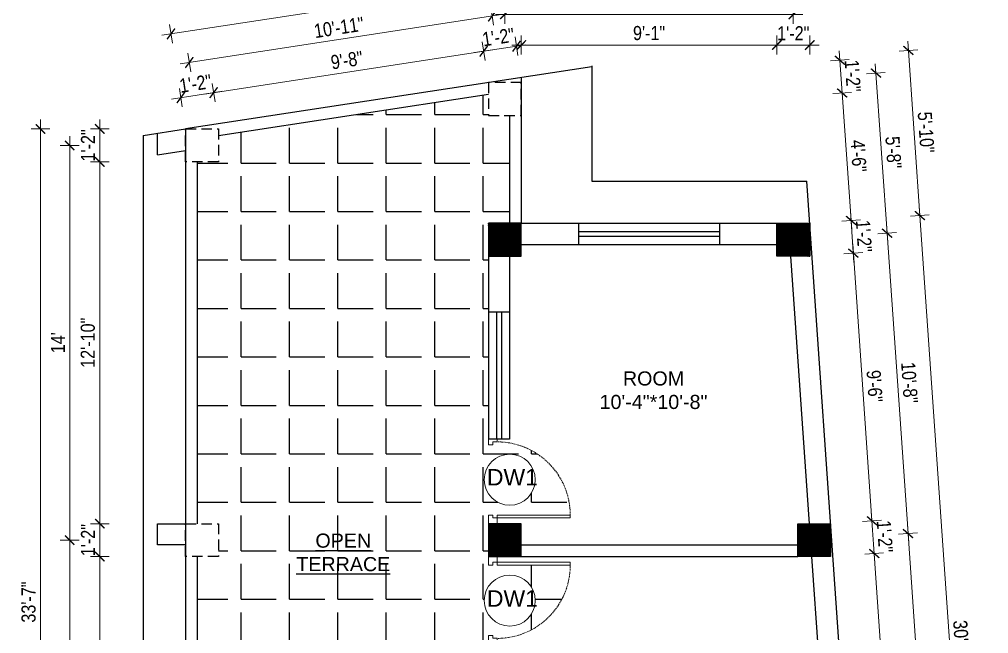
# Model space of a CAD drawing. Header units: inches. Extents: x -5096374 to -5070857, y -3259973 to -3243900.
# Drawn here: x -5081358.2 to -5080945.4, y -3257369 to -3257107.6 of the extents above; entities that cross this region are included whole.
import ezdxf

# ---------------------------------------------------------------- set-up
doc = ezdxf.new("R2010")
doc.units = ezdxf.units.IN
doc.header["$LTSCALE"] = 2
doc.header["$MEASUREMENT"] = 0
doc.header["$PDMODE"] = 34
doc.linetypes.add('HIDDEN', pattern=[0.375, 0.25, -0.125])
doc.layers.get('0').update_dxf_attribs({"linetype": 'CONTINUOUS'})
doc.layers.get('DEFPOINTS').update_dxf_attribs({"color": 141, "linetype": 'CONTINUOUS'})
doc.layers.add('A-Hatch', color=7, linetype='CONTINUOUS')
for name, color, linetype, lineweight in [('Annotate-Lite.w', 177, 'CONTINUOUS', 9), ('DIM 1-100', 4, 'CONTINUOUS', 13), ('Door-Window.w', 4, 'CONTINUOUS', 15), ('TEXT', 181, 'CONTINUOUS', 25)]:
    doc.layers.add(name, color=color, linetype=linetype, lineweight=lineweight)
doc.styles.add('arial.', font='arial.ttf')
doc.styles.add('gaurav', font='arial.ttf')
doc.styles.get("Standard").update_dxf_attribs({"font": 'ARIALN.TTF'})
doc.dimstyles.new('1 by 96', dxfattribs={"dimtxt": 6, "dimasz": 4, "dimexe": 4, "dimexo": 4, "dimgap": 2, "dimtad": 1, "dimdec": 0, "dimzin": 0, "dimdsep": 46, "dimlunit": 4, "dimtxsty": 'Standard', "dimblk": 'ARCHTICK', "dimcen": 0, "dimdle": 4, "dimadec": 0, "dimazin": 0, "dimtfac": 1, "dimtdec": 0, "dimtix": 1, "dimtofl": 0, "dimtmove": 1, "dimatfit": 3, "dimldrblk": 'ARCHTICK', "dimfxl": 4, "dimfxlon": 1, "dimtolj": 1, "dimtzin": 0, "dimlwd": -1, "dimlwe": -1, "dimarcsym": 0})
pattern_1 = [(45, (9474.4218, 1251.24513), (-0.0883883476483, 0.0883883476483), [])]

# ---------------------------------------------------------------- blocks, each defined once
blk = doc.blocks.new('3-0')
at = {"ltscale": 3}
for p, q in [((11063.05, 10097.68), (11065.97, 10099.9)), ((11065.97, 10099.9), (11066.71, 10098.92)), ((11063.05, 10097.68), (11064.53, 10095.73)), ((11065.99, 10096.84), (11064.53, 10095.73)), ((11065.25, 10097.81), (11066.71, 10098.92)), ((11065.99, 10096.84), (11065.25, 10097.81)), ((11085.5, 10074.13), (11110.32, 10092.96)), ((11086.24, 10073.15), (11111.05, 10091.97)), ((11111.05, 10091.97), (11110.32, 10092.96)), ((11084.04, 10073.02), (11082.57, 10071.91)), ((11082.57, 10071.91), (11084.79, 10068.98)), ((11084.04, 10073.02), (11084.78, 10072.04)), ((11084.78, 10072.04), (11086.24, 10073.15)), ((11084.79, 10068.98), (11087.72, 10071.2)), ((11086.24, 10073.15), (11085.5, 10074.13)), ((11087.72, 10071.2), (11086.24, 10073.15))]:
    blk.add_line(p, q, dxfattribs=at)
at = {"layer": 'Door-Window.w', "color": 9, "linetype": 'HIDDEN', "lineweight": 18}
blk.add_arc((11085.5, 10074.13), 31.16, 37.1906, 127.1465, dxfattribs=at)
blk = doc.blocks.new('_ArchTick')
at = {"color": 0, "linetype": 'ByBlock', "const_width": 0.15}
blk.add_lwpolyline([(-0.5, -0.5), (0.5, 0.5)], dxfattribs=at)
blk = doc.blocks.new('*D687')
at = {"layer": 'DEFPOINTS', "color": 0, "transparency": 16777216}
for p in [(-5081275.47, -3257138.77), (-5081287.43, -3257154.23), (-5081273.43, -3257152.08)]:
    blk.add_point(p, dxfattribs=at)
at = {"layer": 'DIM 1-100', "color": 0, "transparency": 16777216}
for p, q in [((-5081293.42, -3257141.52), (-5081271.52, -3257138.17)), ((-5081288.86, -3257144.87), (-5081290.08, -3257136.96)), ((-5081274.86, -3257142.73), (-5081276.08, -3257134.82))]:
    blk.add_line(p, q, dxfattribs=at)
at = {"layer": 'DIM 1-100', "color": 0, "transparency": 16777216, "xscale": 4, "yscale": 4, "zscale": 4}
for p, rotation in [((-5081275.47, -3257138.77), 8.714742016929982), ((-5081289.47, -3257140.92), 188.71474201693)]:
    blk.add_blockref('_ArchTick', p, dxfattribs=dict(at, rotation=rotation))
at = {"layer": 'DIM 1-100', "color": 0, "transparency": 16777216, "insert": (-5081283.23, -3257134.89), "char_height": 6, "attachment_point": 5, "rotation": 8.7147}
blk.add_mtext('\\A1;1\'-2"', dxfattribs=at)
blk = doc.blocks.new('*D688')
at = {"layer": 'DEFPOINTS', "color": 0, "ltscale": 0.5, "transparency": 16777216}
for p in [(-5081160.47, -3257121.15), (-5081158.43, -3257134.45), (-5081273.43, -3257152.08)]:
    blk.add_point(p, dxfattribs=at)
at = {"layer": 'DIM 1-100', "color": 0, "ltscale": 0.5, "transparency": 16777216}
for p, q in [((-5081159.86, -3257125.1), (-5081161.08, -3257117.19)), ((-5081279.42, -3257139.38), (-5081156.52, -3257120.54)), ((-5081274.86, -3257142.73), (-5081276.08, -3257134.82))]:
    blk.add_line(p, q, dxfattribs=at)
at = {"layer": 'DIM 1-100', "color": 0, "ltscale": 0.5, "transparency": 16777216, "xscale": 4, "yscale": 4, "zscale": 4}
for p, rotation in [((-5081160.47, -3257121.15), 8.714742016923799), ((-5081275.47, -3257138.77), 188.7147420169238)]:
    blk.add_blockref('_ArchTick', p, dxfattribs=dict(at, rotation=rotation))
at = {"layer": 'DIM 1-100', "color": 0, "ltscale": 0.5, "transparency": 16777216, "insert": (-5081218.74, -3257124.95), "char_height": 6, "attachment_point": 5, "rotation": 8.7147}
blk.add_mtext('\\A1;9\'-8"', dxfattribs=at)
blk = doc.blocks.new('*D689')
at = {"layer": 'DEFPOINTS', "color": 0, "ltscale": 0.5, "transparency": 16777216}
for p in [(-5081146.47, -3257119), (-5081144.43, -3257132.31), (-5081158.43, -3257134.45)]:
    blk.add_point(p, dxfattribs=at)
at = {"layer": 'DIM 1-100', "color": 0, "ltscale": 0.5, "transparency": 16777216}
for p, q in [((-5081159.86, -3257125.1), (-5081161.08, -3257117.19)), ((-5081145.86, -3257122.95), (-5081147.08, -3257115.05)), ((-5081164.42, -3257121.75), (-5081142.52, -3257118.39))]:
    blk.add_line(p, q, dxfattribs=at)
at = {"layer": 'DIM 1-100', "color": 0, "ltscale": 0.5, "transparency": 16777216, "xscale": 4, "yscale": 4, "zscale": 4}
for p, rotation in [((-5081146.47, -3257119), 8.714742016923799), ((-5081160.47, -3257121.15), 188.7147420169238)]:
    blk.add_blockref('_ArchTick', p, dxfattribs=dict(at, rotation=rotation))
at = {"layer": 'DIM 1-100', "color": 0, "ltscale": 0.5, "transparency": 16777216, "insert": (-5081154.23, -3257115.12), "char_height": 6, "attachment_point": 5, "rotation": 8.7147}
blk.add_mtext('\\A1;1\'-2"', dxfattribs=at)
blk = doc.blocks.new('*D690')
at = {"layer": 'DEFPOINTS', "color": 0, "ltscale": 0.5, "transparency": 16777216}
for p in [(-5081035.59, -3257118.5), (-5081144.43, -3257132.31), (-5081035.59, -3257194.39)]:
    blk.add_point(p, dxfattribs=at)
at = {"layer": 'DIM 1-100', "color": 0, "ltscale": 0.5, "transparency": 16777216}
for p, q in [((-5081144.43, -3257122.5), (-5081144.43, -3257114.5)), ((-5081035.59, -3257122.5), (-5081035.59, -3257114.5)), ((-5081148.43, -3257118.5), (-5081031.59, -3257118.5))]:
    blk.add_line(p, q, dxfattribs=at)
at = {"layer": 'DIM 1-100', "color": 0, "ltscale": 0.5, "transparency": 16777216, "xscale": 4, "yscale": 4, "zscale": 4, "rotation": 180}
blk.add_blockref('_ArchTick', (-5081144.43, -3257118.5), dxfattribs=at)
at = {"layer": 'DIM 1-100', "color": 0, "ltscale": 0.5, "transparency": 16777216, "xscale": 4, "yscale": 4, "zscale": 4}
blk.add_blockref('_ArchTick', (-5081035.59, -3257118.5), dxfattribs=at)
at = {"layer": 'DIM 1-100', "color": 0, "ltscale": 0.5, "transparency": 16777216, "insert": (-5081090.01, -3257113.44), "char_height": 6, "attachment_point": 5}
blk.add_mtext('\\A1;9\'-1"', dxfattribs=at)
blk = doc.blocks.new('*D691')
at = {"layer": 'DEFPOINTS', "color": 0, "ltscale": 0.5, "transparency": 16777216}
for p in [(-5081021.59, -3257118.5), (-5081035.59, -3257194.39), (-5081021.59, -3257194.39)]:
    blk.add_point(p, dxfattribs=at)
at = {"layer": 'DIM 1-100', "color": 0, "ltscale": 0.5, "transparency": 16777216}
for p, q in [((-5081035.59, -3257122.5), (-5081035.59, -3257114.5)), ((-5081021.59, -3257122.5), (-5081021.59, -3257114.5)), ((-5081039.59, -3257118.5), (-5081017.59, -3257118.5))]:
    blk.add_line(p, q, dxfattribs=at)
at = {"layer": 'DIM 1-100', "color": 0, "ltscale": 0.5, "transparency": 16777216, "xscale": 4, "yscale": 4, "zscale": 4, "rotation": 180}
blk.add_blockref('_ArchTick', (-5081035.59, -3257118.5), dxfattribs=at)
at = {"layer": 'DIM 1-100', "color": 0, "ltscale": 0.5, "transparency": 16777216, "xscale": 4, "yscale": 4, "zscale": 4}
blk.add_blockref('_ArchTick', (-5081021.59, -3257118.5), dxfattribs=at)
at = {"layer": 'DIM 1-100', "color": 0, "ltscale": 0.5, "transparency": 16777216, "insert": (-5081028.59, -3257113.49), "char_height": 6, "attachment_point": 5}
blk.add_mtext('\\A1;1\'-2"', dxfattribs=at)
blk = doc.blocks.new('*D692')
at = {"layer": 'DEFPOINTS', "color": 0, "ltscale": 0.5, "transparency": 16777216}
for p in [(-5081287.43, -3257154.23), (-5081323.98, -3257168.23), (-5081287.43, -3257168.23)]:
    blk.add_point(p, dxfattribs=at)
at = {"layer": 'DIM 1-100', "color": 0, "ltscale": 0.5, "transparency": 16777216}
for p, q in [((-5081323.98, -3257150.23), (-5081323.98, -3257172.23)), ((-5081319.98, -3257154.23), (-5081327.98, -3257154.23)), ((-5081319.98, -3257168.23), (-5081327.98, -3257168.23))]:
    blk.add_line(p, q, dxfattribs=at)
at = {"layer": 'DIM 1-100', "color": 0, "ltscale": 0.5, "transparency": 16777216, "xscale": 4, "yscale": 4, "zscale": 4}
for p, rotation in [((-5081323.98, -3257154.23), 90), ((-5081323.98, -3257168.23), 270)]:
    blk.add_blockref('_ArchTick', p, dxfattribs=dict(at, rotation=rotation))
at = {"layer": 'DIM 1-100', "color": 0, "ltscale": 0.5, "transparency": 16777216, "insert": (-5081328.99, -3257161.23), "char_height": 6, "attachment_point": 5, "rotation": 90}
blk.add_mtext('\\A1;1\'-2"', dxfattribs=at)
blk = doc.blocks.new('*D693')
at = {"layer": 'DEFPOINTS', "color": 0, "ltscale": 0.5, "transparency": 16777216}
for p in [(-5081287.43, -3257168.23), (-5081323.98, -3257322.23), (-5081287.43, -3257322.23)]:
    blk.add_point(p, dxfattribs=at)
at = {"layer": 'DIM 1-100', "color": 0, "ltscale": 0.5, "transparency": 16777216}
for p, q in [((-5081323.98, -3257164.23), (-5081323.98, -3257326.23)), ((-5081319.98, -3257168.23), (-5081327.98, -3257168.23)), ((-5081319.98, -3257322.23), (-5081327.98, -3257322.23))]:
    blk.add_line(p, q, dxfattribs=at)
at = {"layer": 'DIM 1-100', "color": 0, "ltscale": 0.5, "transparency": 16777216, "xscale": 4, "yscale": 4, "zscale": 4}
for p, rotation in [((-5081323.98, -3257168.23), 90), ((-5081323.98, -3257322.23), 270)]:
    blk.add_blockref('_ArchTick', p, dxfattribs=dict(at, rotation=rotation))
at = {"layer": 'DIM 1-100', "color": 0, "ltscale": 0.5, "transparency": 16777216, "insert": (-5081329.05, -3257245.23), "char_height": 6, "attachment_point": 5, "rotation": 90}
blk.add_mtext('\\A1;12\'-10"', dxfattribs=at)
blk = doc.blocks.new('*D694')
at = {"layer": 'DEFPOINTS', "color": 0, "ltscale": 0.5, "transparency": 16777216}
for p in [(-5081287.43, -3257322.23), (-5081323.98, -3257336.23), (-5081287.43, -3257336.23)]:
    blk.add_point(p, dxfattribs=at)
at = {"layer": 'DIM 1-100', "color": 0, "ltscale": 0.5, "transparency": 16777216}
for p, q in [((-5081323.98, -3257318.23), (-5081323.98, -3257340.23)), ((-5081319.98, -3257322.23), (-5081327.98, -3257322.23)), ((-5081319.98, -3257336.23), (-5081327.98, -3257336.23))]:
    blk.add_line(p, q, dxfattribs=at)
at = {"layer": 'DIM 1-100', "color": 0, "ltscale": 0.5, "transparency": 16777216, "xscale": 4, "yscale": 4, "zscale": 4}
for p, rotation in [((-5081323.98, -3257322.23), 90), ((-5081323.98, -3257336.23), 270)]:
    blk.add_blockref('_ArchTick', p, dxfattribs=dict(at, rotation=rotation))
at = {"layer": 'DIM 1-100', "color": 0, "ltscale": 0.5, "transparency": 16777216, "insert": (-5081328.99, -3257329.23), "char_height": 6, "attachment_point": 5, "rotation": 90}
blk.add_mtext('\\A1;1\'-2"', dxfattribs=at)
blk = doc.blocks.new('*D695')
at = {"layer": 'DEFPOINTS', "color": 0, "ltscale": 0.5, "transparency": 16777216}
for p in [(-5081287.43, -3257336.23), (-5081323.98, -3257449.98), (-5081287.43, -3257449.98)]:
    blk.add_point(p, dxfattribs=at)
at = {"layer": 'DIM 1-100', "color": 0, "ltscale": 0.5, "transparency": 16777216}
for p, q in [((-5081323.98, -3257332.23), (-5081323.98, -3257453.98)), ((-5081319.98, -3257336.23), (-5081327.98, -3257336.23)), ((-5081319.98, -3257449.98), (-5081327.98, -3257449.98))]:
    blk.add_line(p, q, dxfattribs=at)
at = {"layer": 'DIM 1-100', "color": 0, "ltscale": 0.5, "transparency": 16777216, "xscale": 4, "yscale": 4, "zscale": 4}
for p, rotation in [((-5081323.98, -3257336.23), 90), ((-5081323.98, -3257449.98), 270)]:
    blk.add_blockref('_ArchTick', p, dxfattribs=dict(at, rotation=rotation))
at = {"layer": 'DIM 1-100', "color": 0, "ltscale": 0.5, "transparency": 16777216, "insert": (-5081329.05, -3257393.1), "char_height": 6, "attachment_point": 5, "rotation": 90}
blk.add_mtext('\\A1;9\'-6"', dxfattribs=at)
blk = doc.blocks.new('*D699')
at = {"layer": 'DEFPOINTS', "color": 0, "ltscale": 0.5, "transparency": 16777216}
for p in [(-5081280.43, -3257161.23), (-5081336.78, -3257329.23), (-5081280.43, -3257329.23)]:
    blk.add_point(p, dxfattribs=at)
at = {"layer": 'DIM 1-100', "color": 0, "ltscale": 0.5, "transparency": 16777216}
for p, q in [((-5081336.78, -3257157.23), (-5081336.78, -3257333.23)), ((-5081332.78, -3257161.23), (-5081340.78, -3257161.23)), ((-5081332.78, -3257329.23), (-5081340.78, -3257329.23))]:
    blk.add_line(p, q, dxfattribs=at)
at = {"layer": 'DIM 1-100', "color": 0, "ltscale": 0.5, "transparency": 16777216, "xscale": 4, "yscale": 4, "zscale": 4}
for p, rotation in [((-5081336.78, -3257161.23), 90), ((-5081336.78, -3257329.23), 270)]:
    blk.add_blockref('_ArchTick', p, dxfattribs=dict(at, rotation=rotation))
at = {"layer": 'DIM 1-100', "color": 0, "ltscale": 0.5, "transparency": 16777216, "insert": (-5081341.79, -3257245.23), "char_height": 6, "attachment_point": 5, "rotation": 90}
blk.add_mtext("\\A1;14'", dxfattribs=at)
blk = doc.blocks.new('*D700')
at = {"layer": 'DEFPOINTS', "color": 0, "ltscale": 0.5, "transparency": 16777216}
for p in [(-5081280.43, -3257329.23), (-5081336.78, -3257456.98), (-5081280.43, -3257456.98)]:
    blk.add_point(p, dxfattribs=at)
at = {"layer": 'DIM 1-100', "color": 0, "ltscale": 0.5, "transparency": 16777216}
for p, q in [((-5081336.78, -3257325.23), (-5081336.78, -3257460.98)), ((-5081332.78, -3257329.23), (-5081340.78, -3257329.23)), ((-5081332.78, -3257456.98), (-5081340.78, -3257456.98))]:
    blk.add_line(p, q, dxfattribs=at)
at = {"layer": 'DIM 1-100', "color": 0, "ltscale": 0.5, "transparency": 16777216, "xscale": 4, "yscale": 4, "zscale": 4}
for p, rotation in [((-5081336.78, -3257329.23), 90), ((-5081336.78, -3257456.98), 270)]:
    blk.add_blockref('_ArchTick', p, dxfattribs=dict(at, rotation=rotation))
at = {"layer": 'DIM 1-100', "color": 0, "ltscale": 0.5, "transparency": 16777216, "insert": (-5081341.85, -3257393.1), "char_height": 6, "attachment_point": 5, "rotation": 90}
blk.add_mtext('\\A1;10\'-8"', dxfattribs=at)
blk = doc.blocks.new('*D702')
at = {"layer": 'DEFPOINTS', "color": 0, "ltscale": 0.5, "transparency": 16777216}
for p in [(-5081287.43, -3257154.23), (-5081349.21, -3257556.98), (-5081287.43, -3257556.98)]:
    blk.add_point(p, dxfattribs=at)
at = {"layer": 'DIM 1-100', "color": 0, "ltscale": 0.5, "transparency": 16777216}
for p, q in [((-5081349.21, -3257150.23), (-5081349.21, -3257560.98)), ((-5081345.21, -3257154.23), (-5081353.21, -3257154.23)), ((-5081345.21, -3257556.98), (-5081353.21, -3257556.98))]:
    blk.add_line(p, q, dxfattribs=at)
at = {"layer": 'DIM 1-100', "color": 0, "ltscale": 0.5, "transparency": 16777216, "xscale": 4, "yscale": 4, "zscale": 4}
for p, rotation in [((-5081349.21, -3257154.23), 90), ((-5081349.21, -3257556.98), 270)]:
    blk.add_blockref('_ArchTick', p, dxfattribs=dict(at, rotation=rotation))
at = {"layer": 'DIM 1-100', "color": 0, "ltscale": 0.5, "transparency": 16777216, "insert": (-5081354.27, -3257355.6), "char_height": 6, "attachment_point": 5, "rotation": 90}
blk.add_mtext('\\A1;33\'-7"', dxfattribs=at)
blk = doc.blocks.new('*D703')
at = {"layer": 'DEFPOINTS', "color": 0, "ltscale": 0.5, "transparency": 16777216}
for p in [(-5081156.84, -3257106.16), (-5081151.43, -3257141.45), (-5081280.43, -3257161.23)]:
    blk.add_point(p, dxfattribs=at)
at = {"layer": 'DIM 1-100', "color": 0, "ltscale": 0.5, "transparency": 16777216}
for p, q in [((-5081156.23, -3257110.11), (-5081157.45, -3257102.21)), ((-5081289.79, -3257126.54), (-5081152.89, -3257105.55)), ((-5081285.23, -3257129.89), (-5081286.45, -3257121.98))]:
    blk.add_line(p, q, dxfattribs=at)
at = {"layer": 'DIM 1-100', "color": 0, "ltscale": 0.5, "transparency": 16777216, "xscale": 4, "yscale": 4, "zscale": 4}
for p, rotation in [((-5081156.84, -3257106.16), 8.714742018610865), ((-5081285.84, -3257125.93), 188.7147420186108)]:
    blk.add_blockref('_ArchTick', p, dxfattribs=dict(at, rotation=rotation))
at = {"layer": 'DIM 1-100', "color": 0, "ltscale": 0.5, "transparency": 16777216, "insert": (-5081222.11, -3257111.04), "char_height": 6, "attachment_point": 5, "rotation": 8.7147}
blk.add_mtext('\\A1;10\'-11"', dxfattribs=at)
blk = doc.blocks.new('*D704')
at = {"layer": 'DEFPOINTS', "color": 0, "ltscale": 0.5, "transparency": 16777216}
for p in [(-5081028.59, -3257105.46), (-5081151.43, -3257141.45), (-5081028.59, -3257201.39)]:
    blk.add_point(p, dxfattribs=at)
at = {"layer": 'DIM 1-100', "color": 0, "ltscale": 0.5, "transparency": 16777216}
for p, q in [((-5081151.43, -3257109.46), (-5081151.43, -3257101.46)), ((-5081028.59, -3257109.46), (-5081028.59, -3257101.46)), ((-5081155.43, -3257105.46), (-5081024.59, -3257105.46))]:
    blk.add_line(p, q, dxfattribs=at)
at = {"layer": 'DIM 1-100', "color": 0, "ltscale": 0.5, "transparency": 16777216, "xscale": 4, "yscale": 4, "zscale": 4, "rotation": 180}
blk.add_blockref('_ArchTick', (-5081151.43, -3257105.46), dxfattribs=at)
at = {"layer": 'DIM 1-100', "color": 0, "ltscale": 0.5, "transparency": 16777216, "xscale": 4, "yscale": 4, "zscale": 4}
blk.add_blockref('_ArchTick', (-5081028.59, -3257105.46), dxfattribs=at)
at = {"layer": 'DIM 1-100', "color": 0, "ltscale": 0.5, "transparency": 16777216, "insert": (-5081090.01, -3257100.4), "char_height": 6, "attachment_point": 5}
blk.add_mtext('\\A1;10\'-3"', dxfattribs=at)
blk = doc.blocks.new('*D705')
at = {"layer": 'DEFPOINTS', "color": 0, "ltscale": 0.5, "transparency": 16777216}
for p in [(-5081293.63, -3257113.76), (-5081144.43, -3257132.31), (-5081287.43, -3257154.23)]:
    blk.add_point(p, dxfattribs=at)
at = {"layer": 'DIM 1-100', "color": 0, "ltscale": 0.5, "transparency": 16777216}
for p, q in [((-5081150.03, -3257095.79), (-5081151.24, -3257087.89)), ((-5081146.68, -3257091.23), (-5081297.59, -3257114.37)), ((-5081293.03, -3257117.71), (-5081294.24, -3257109.81))]:
    blk.add_line(p, q, dxfattribs=at)
at = {"layer": 'DIM 1-100', "color": 0, "ltscale": 0.5, "transparency": 16777216, "xscale": 4, "yscale": 4, "zscale": 4}
for p, rotation in [((-5081150.63, -3257091.84), 8.714742018475636), ((-5081293.63, -3257113.76), 188.7147420184756)]:
    blk.add_blockref('_ArchTick', p, dxfattribs=dict(at, rotation=rotation))
at = {"layer": 'DIM 1-100', "color": 0, "ltscale": 0.5, "transparency": 16777216, "insert": (-5081222.89, -3257097.85), "char_height": 6, "attachment_point": 5, "rotation": 8.7147}
blk.add_mtext('\\A1;12\'-1"', dxfattribs=at)
blk = doc.blocks.new('*D706')
at = {"layer": 'DEFPOINTS', "color": 0, "ltscale": 0.5, "transparency": 16777216}
for p in [(-5081021.59, -3257092.05), (-5081144.43, -3257194.39), (-5081021.59, -3257194.39)]:
    blk.add_point(p, dxfattribs=at)
at = {"layer": 'DIM 1-100', "color": 0, "ltscale": 0.5, "transparency": 16777216}
for p, q in [((-5081144.43, -3257096.05), (-5081144.43, -3257088.05)), ((-5081021.59, -3257096.05), (-5081021.59, -3257088.05)), ((-5081148.43, -3257092.05), (-5081017.59, -3257092.05))]:
    blk.add_line(p, q, dxfattribs=at)
at = {"layer": 'DIM 1-100', "color": 0, "ltscale": 0.5, "transparency": 16777216, "xscale": 4, "yscale": 4, "zscale": 4, "rotation": 180}
blk.add_blockref('_ArchTick', (-5081144.43, -3257092.05), dxfattribs=at)
at = {"layer": 'DIM 1-100', "color": 0, "ltscale": 0.5, "transparency": 16777216, "xscale": 4, "yscale": 4, "zscale": 4}
blk.add_blockref('_ArchTick', (-5081021.59, -3257092.05), dxfattribs=at)
at = {"layer": 'DIM 1-100', "color": 0, "ltscale": 0.5, "transparency": 16777216, "insert": (-5081083.01, -3257086.99), "char_height": 6, "attachment_point": 5}
blk.add_mtext('\\A1;10\'-3"', dxfattribs=at)
blk = doc.blocks.new('*D675')
at = {"layer": 'DEFPOINTS', "color": 0, "ltscale": 0.5, "transparency": 16777216}
for p in [(-5081012.68, -3257336.23), (-5080994.1, -3257334.93), (-5081003.77, -3257449.98)]:
    blk.add_point(p, dxfattribs=at)
at = {"layer": 'DIM 1-100', "color": 0, "ltscale": 0.5, "transparency": 16777216}
for p, q in [((-5080985.89, -3257452.75), (-5080994.38, -3257330.94)), ((-5080998.09, -3257335.21), (-5080990.11, -3257334.65)), ((-5080990.16, -3257449.04), (-5080982.18, -3257448.48))]:
    blk.add_line(p, q, dxfattribs=at)
at = {"layer": 'DIM 1-100', "color": 0, "ltscale": 0.5, "transparency": 16777216, "xscale": 4, "yscale": 4, "zscale": 4}
for p, rotation in [((-5080994.1, -3257334.93), 93.98810611647639), ((-5080986.17, -3257448.76), 273.9881061164764)]:
    blk.add_blockref('_ArchTick', p, dxfattribs=dict(at, rotation=rotation))
at = {"layer": 'DIM 1-100', "color": 0, "ltscale": 0.5, "transparency": 16777216, "insert": (-5080985.08, -3257391.49), "char_height": 6, "attachment_point": 5, "rotation": 273.9881}
blk.add_mtext('\\A1;9\'-6"', dxfattribs=at)
blk = doc.blocks.new('*D676')
at = {"layer": 'DEFPOINTS', "color": 0, "ltscale": 0.5, "transparency": 16777216}
for p in [(-5081012.68, -3257322.23), (-5080995.07, -3257321), (-5081012.68, -3257336.23)]:
    blk.add_point(p, dxfattribs=at)
at = {"layer": 'DIM 1-100', "color": 0, "ltscale": 0.5, "transparency": 16777216}
for p, q in [((-5080993.82, -3257338.92), (-5080995.35, -3257317.01)), ((-5080999.06, -3257321.28), (-5080991.08, -3257320.72)), ((-5080998.09, -3257335.21), (-5080990.11, -3257334.65))]:
    blk.add_line(p, q, dxfattribs=at)
at = {"layer": 'DIM 1-100', "color": 0, "ltscale": 0.5, "transparency": 16777216, "xscale": 4, "yscale": 4, "zscale": 4}
for p, rotation in [((-5080995.07, -3257321), 93.98810611647639), ((-5080994.1, -3257334.93), 273.9881061164764)]:
    blk.add_blockref('_ArchTick', p, dxfattribs=dict(at, rotation=rotation))
at = {"layer": 'DIM 1-100', "color": 0, "ltscale": 0.5, "transparency": 16777216, "insert": (-5080989.59, -3257327.62), "char_height": 6, "attachment_point": 5, "rotation": 273.9881}
blk.add_mtext('\\A1;1\'-2"', dxfattribs=at)
blk = doc.blocks.new('*D677')
at = {"layer": 'DEFPOINTS', "color": 0, "ltscale": 0.5, "transparency": 16777216}
for p in [(-5081021.59, -3257208.39), (-5081003.01, -3257207.09), (-5081012.68, -3257322.23)]:
    blk.add_point(p, dxfattribs=at)
at = {"layer": 'DIM 1-100', "color": 0, "ltscale": 0.5, "transparency": 16777216}
for p, q in [((-5080994.79, -3257324.99), (-5081003.29, -3257203.1)), ((-5081007, -3257207.37), (-5080999.02, -3257206.81)), ((-5080999.06, -3257321.28), (-5080991.08, -3257320.72))]:
    blk.add_line(p, q, dxfattribs=at)
at = {"layer": 'DIM 1-100', "color": 0, "ltscale": 0.5, "transparency": 16777216, "xscale": 4, "yscale": 4, "zscale": 4}
for p, rotation in [((-5081003.01, -3257207.09), 93.98810611647639), ((-5080995.07, -3257321), 273.9881061164764)]:
    blk.add_blockref('_ArchTick', p, dxfattribs=dict(at, rotation=rotation))
at = {"layer": 'DIM 1-100', "color": 0, "ltscale": 0.5, "transparency": 16777216, "insert": (-5080993.99, -3257263.69), "char_height": 6, "attachment_point": 5, "rotation": 273.9881}
blk.add_mtext('\\A1;9\'-6"', dxfattribs=at)
blk = doc.blocks.new('*D678')
at = {"layer": 'DEFPOINTS', "color": 0, "ltscale": 0.5, "transparency": 16777216}
for p in [(-5081021.59, -3257194.39), (-5081003.99, -3257193.16), (-5081021.59, -3257208.39)]:
    blk.add_point(p, dxfattribs=at)
at = {"layer": 'DIM 1-100', "color": 0, "ltscale": 0.5, "transparency": 16777216}
for p, q in [((-5081002.74, -3257211.08), (-5081004.26, -3257189.17)), ((-5081007.98, -3257193.44), (-5080999.99, -3257192.88)), ((-5081007, -3257207.37), (-5080999.02, -3257206.81))]:
    blk.add_line(p, q, dxfattribs=at)
at = {"layer": 'DIM 1-100', "color": 0, "ltscale": 0.5, "transparency": 16777216, "xscale": 4, "yscale": 4, "zscale": 4}
for p, rotation in [((-5081003.99, -3257193.16), 93.98810611647639), ((-5081003.01, -3257207.09), 273.9881061164764)]:
    blk.add_blockref('_ArchTick', p, dxfattribs=dict(at, rotation=rotation))
at = {"layer": 'DIM 1-100', "color": 0, "ltscale": 0.5, "transparency": 16777216, "insert": (-5080998.5, -3257199.78), "char_height": 6, "attachment_point": 5, "rotation": 273.9881}
blk.add_mtext('\\A1;1\'-2"', dxfattribs=at)
blk = doc.blocks.new('*D679')
at = {"layer": 'DEFPOINTS', "color": 0, "ltscale": 0.5, "transparency": 16777216}
for p in [(-5081007.77, -3257138.92), (-5081144.43, -3257148.45), (-5081021.59, -3257194.39)]:
    blk.add_point(p, dxfattribs=at)
at = {"layer": 'DIM 1-100', "color": 0, "ltscale": 0.5, "transparency": 16777216}
for p, q in [((-5081003.71, -3257197.15), (-5081008.04, -3257134.93)), ((-5081011.76, -3257139.2), (-5081003.78, -3257138.65)), ((-5081007.98, -3257193.44), (-5080999.99, -3257192.88))]:
    blk.add_line(p, q, dxfattribs=at)
at = {"layer": 'DIM 1-100', "color": 0, "ltscale": 0.5, "transparency": 16777216, "xscale": 4, "yscale": 4, "zscale": 4}
for p, rotation in [((-5081007.77, -3257138.92), 93.98810611647639), ((-5081003.99, -3257193.16), 273.9881061164764)]:
    blk.add_blockref('_ArchTick', p, dxfattribs=dict(at, rotation=rotation))
at = {"layer": 'DIM 1-100', "color": 0, "ltscale": 0.5, "transparency": 16777216, "insert": (-5081000.82, -3257165.69), "char_height": 6, "attachment_point": 5, "rotation": 273.9881}
blk.add_mtext('\\A1;4\'-6"', dxfattribs=at)
blk = doc.blocks.new('*D680')
at = {"layer": 'DEFPOINTS', "color": 0, "ltscale": 0.5, "transparency": 16777216}
for p in [(-5081008.74, -3257124.99), (-5081144.43, -3257134.45), (-5081144.43, -3257148.45)]:
    blk.add_point(p, dxfattribs=at)
at = {"layer": 'DIM 1-100', "color": 0, "ltscale": 0.5, "transparency": 16777216}
for p, q in [((-5081007.49, -3257142.91), (-5081009.02, -3257121)), ((-5081012.73, -3257125.27), (-5081004.75, -3257124.71)), ((-5081011.76, -3257139.2), (-5081003.78, -3257138.65))]:
    blk.add_line(p, q, dxfattribs=at)
at = {"layer": 'DIM 1-100', "color": 0, "ltscale": 0.5, "transparency": 16777216, "xscale": 4, "yscale": 4, "zscale": 4}
for p, rotation in [((-5081008.74, -3257124.99), 93.98810611647639), ((-5081007.77, -3257138.92), 273.9881061164764)]:
    blk.add_blockref('_ArchTick', p, dxfattribs=dict(at, rotation=rotation))
at = {"layer": 'DIM 1-100', "color": 0, "ltscale": 0.5, "transparency": 16777216, "insert": (-5081003.25, -3257131.61), "char_height": 6, "attachment_point": 5, "rotation": 273.9881}
blk.add_mtext('\\A1;1\'-2"', dxfattribs=at)
blk = doc.blocks.new('*D681')
at = {"layer": 'DEFPOINTS', "color": 0, "ltscale": 0.5, "transparency": 16777216}
for p in [(-5081028.59, -3257201.39), (-5080979.72, -3257326.44), (-5081019.68, -3257329.23)]:
    blk.add_point(p, dxfattribs=at)
at = {"layer": 'DIM 1-100', "color": 0, "ltscale": 0.5, "transparency": 16777216}
for p, q in [((-5080988.91, -3257194.61), (-5080979.44, -3257330.43)), ((-5080992.62, -3257198.88), (-5080984.64, -3257198.32)), ((-5080983.71, -3257326.72), (-5080975.73, -3257326.16))]:
    blk.add_line(p, q, dxfattribs=at)
at = {"layer": 'DIM 1-100', "color": 0, "ltscale": 0.5, "transparency": 16777216, "xscale": 4, "yscale": 4, "zscale": 4}
for p, rotation in [((-5080988.63, -3257198.6), 93.98810611419698), ((-5080979.72, -3257326.44), 273.988106114197)]:
    blk.add_blockref('_ArchTick', p, dxfattribs=dict(at, rotation=rotation))
at = {"layer": 'DIM 1-100', "color": 0, "ltscale": 0.5, "transparency": 16777216, "insert": (-5080979.12, -3257262.17), "char_height": 6, "attachment_point": 5, "rotation": 273.9881}
blk.add_mtext('\\A1;10\'-8"', dxfattribs=at)
blk = doc.blocks.new('*D682')
at = {"layer": 'DEFPOINTS', "color": 0, "ltscale": 0.5, "transparency": 16777216}
for p in [(-5081019.68, -3257329.23), (-5080970.81, -3257454.2), (-5081010.77, -3257456.98)]:
    blk.add_point(p, dxfattribs=at)
at = {"layer": 'DIM 1-100', "color": 0, "ltscale": 0.5, "transparency": 16777216}
for p, q in [((-5080980, -3257322.45), (-5080970.53, -3257458.19)), ((-5080983.71, -3257326.72), (-5080975.73, -3257326.16)), ((-5080974.8, -3257454.48), (-5080966.82, -3257453.92))]:
    blk.add_line(p, q, dxfattribs=at)
at = {"layer": 'DIM 1-100', "color": 0, "ltscale": 0.5, "transparency": 16777216, "xscale": 4, "yscale": 4, "zscale": 4}
for p, rotation in [((-5080979.72, -3257326.44), 93.98810611417825), ((-5080970.81, -3257454.2), 273.9881061141783)]:
    blk.add_blockref('_ArchTick', p, dxfattribs=dict(at, rotation=rotation))
at = {"layer": 'DIM 1-100', "color": 0, "ltscale": 0.5, "transparency": 16777216, "insert": (-5080970.21, -3257389.97), "char_height": 6, "attachment_point": 5, "rotation": 273.9881}
blk.add_mtext('\\A1;10\'-8"', dxfattribs=at)
blk = doc.blocks.new('*D684')
at = {"layer": 'DEFPOINTS', "color": 0, "ltscale": 0.5, "transparency": 16777216}
for p in [(-5080993.38, -3257130.43), (-5081151.43, -3257141.45), (-5081028.59, -3257201.39)]:
    blk.add_point(p, dxfattribs=at)
at = {"layer": 'DIM 1-100', "color": 0, "ltscale": 0.5, "transparency": 16777216}
for p, q in [((-5080988.35, -3257202.59), (-5080993.66, -3257126.44)), ((-5080997.37, -3257130.71), (-5080989.39, -3257130.15)), ((-5080992.62, -3257198.88), (-5080984.64, -3257198.32))]:
    blk.add_line(p, q, dxfattribs=at)
at = {"layer": 'DIM 1-100', "color": 0, "ltscale": 0.5, "transparency": 16777216, "xscale": 4, "yscale": 4, "zscale": 4}
for p, rotation in [((-5080993.38, -3257130.43), 93.98810611417825), ((-5080988.63, -3257198.6), 273.9881061141783)]:
    blk.add_blockref('_ArchTick', p, dxfattribs=dict(at, rotation=rotation))
at = {"layer": 'DIM 1-100', "color": 0, "ltscale": 0.5, "transparency": 16777216, "insert": (-5080985.95, -3257164.16), "char_height": 6, "attachment_point": 5, "rotation": 273.9881}
blk.add_mtext('\\A1;5\'-8"', dxfattribs=at)
blk = doc.blocks.new('*D685')
at = {"layer": 'DEFPOINTS', "color": 0, "ltscale": 0.5, "transparency": 16777216}
for p in [(-5080974.67, -3257191.11), (-5081021.59, -3257194.39), (-5080996.31, -3257556.98)]:
    blk.add_point(p, dxfattribs=at)
at = {"layer": 'DIM 1-100', "color": 0, "ltscale": 0.5, "transparency": 16777216}
for p, q in [((-5080949.11, -3257557.7), (-5080974.95, -3257187.12)), ((-5080978.66, -3257191.39), (-5080970.68, -3257190.84)), ((-5080953.38, -3257553.99), (-5080945.4, -3257553.43))]:
    blk.add_line(p, q, dxfattribs=at)
at = {"layer": 'DIM 1-100', "color": 0, "ltscale": 0.5, "transparency": 16777216, "xscale": 4, "yscale": 4, "zscale": 4}
for p, rotation in [((-5080974.67, -3257191.11), 93.98810611425189), ((-5080949.39, -3257553.71), 273.9881061142519)]:
    blk.add_blockref('_ArchTick', p, dxfattribs=dict(at, rotation=rotation))
at = {"layer": 'DIM 1-100', "color": 0, "ltscale": 0.5, "transparency": 16777216, "insert": (-5080956.98, -3257372.06), "char_height": 6, "attachment_point": 5, "rotation": 273.9881}
blk.add_mtext('\\A1;30\'-3"', dxfattribs=at)
blk = doc.blocks.new('*D686')
at = {"layer": 'DEFPOINTS', "color": 0, "ltscale": 0.5, "transparency": 16777216}
for p in [(-5080979.57, -3257120.81), (-5081144.43, -3257132.31), (-5081021.59, -3257194.39)]:
    blk.add_point(p, dxfattribs=at)
at = {"layer": 'DIM 1-100', "color": 0, "ltscale": 0.5, "transparency": 16777216}
for p, q in [((-5080974.39, -3257195.11), (-5080979.85, -3257116.82)), ((-5080983.56, -3257121.09), (-5080975.58, -3257120.53)), ((-5080978.66, -3257191.39), (-5080970.68, -3257190.84))]:
    blk.add_line(p, q, dxfattribs=at)
at = {"layer": 'DIM 1-100', "color": 0, "ltscale": 0.5, "transparency": 16777216, "xscale": 4, "yscale": 4, "zscale": 4}
for p, rotation in [((-5080979.57, -3257120.81), 93.98810611423016), ((-5080974.67, -3257191.11), 273.9881061142302)]:
    blk.add_blockref('_ArchTick', p, dxfattribs=dict(at, rotation=rotation))
at = {"layer": 'DIM 1-100', "color": 0, "ltscale": 0.5, "transparency": 16777216, "insert": (-5080972.07, -3257155.61), "char_height": 6, "attachment_point": 5, "rotation": 273.9881}
blk.add_mtext('\\A1;5\'-10"', dxfattribs=at)

msp = doc.modelspace()

# ---------------------------------------------------------------- hatches: boundary and pattern name
at = {"layer": 'A-Hatch', "ltscale": 0.5}
h = msp.add_hatch(dxfattribs=at)
h.set_pattern_fill('ANGLE', color=256, scale=75)
h.set_pattern_definition([(0, (8883.062, 1251.245), (0, 20.625), [15, -5.625]), (90, (8883.062, 1251.245), (-20.625, 1e-15), [15, -5.625])])
h.paths.add_polyline_path([(-5081158.43, -3257208.39), (-5081158.43, -3257194.39), (-5081149.43, -3257194.39), (-5081149.43, -3257148.45), (-5081158.43, -3257148.45), (-5081158.43, -3257139.51), (-5081273.43, -3257157.14), (-5081273.43, -3257168.23), (-5081282.43, -3257168.23), (-5081282.43, -3257322.23), (-5081273.43, -3257322.23), (-5081273.43, -3257336.23), (-5081282.43, -3257336.23), (-5081282.43, -3257449.98), (-5081273.43, -3257449.98), (-5081273.43, -3257463.98), (-5081282.43, -3257463.98), (-5081282.43, -3257542.98), (-5081273.43, -3257542.98), (-5081273.43, -3257551.98), (-5081158.43, -3257551.98), (-5081158.43, -3257542.98), (-5081158.43, -3257463.98), (-5081158.43, -3257449.98), (-5081158.43, -3257372.23), (-5081158.41, -3257369.78), (-5081156.57, -3257369.78), (-5081156.57, -3257371), (-5081154.73, -3257371), (-5081154.73, -3257371.05, 0.413988), (-5081123.6, -3257339.9), (-5081154.76, -3257339.9), (-5081154.76, -3257338.67), (-5081156.59, -3257338.67), (-5081156.59, -3257339.9), (-5081158.43, -3257339.9), (-5081158.43, -3257336.23), (-5081158.43, -3257322.23), (-5081158.43, -3257318.55), (-5081156.59, -3257318.55), (-5081156.59, -3257319.78), (-5081154.76, -3257319.78), (-5081154.76, -3257318.55), (-5081123.6, -3257318.55, 0.413988), (-5081154.73, -3257287.4), (-5081154.73, -3257287.45), (-5081156.57, -3257287.45), (-5081156.57, -3257288.67), (-5081158.41, -3257288.67), (-5081158.41, -3257286.23), (-5081158.43, -3257286.23), (-5081158.43, -3257279.23)])
h.paths.add_polyline_path([(-5081138.47, -3257303.5, -1), (-5081160.19, -3257303.5, -1)], flags=16)
h.paths.add_polyline_path([(-5081138.47, -3257354.95, -1), (-5081160.19, -3257354.95, -1)], flags=16)
h.paths.add_polyline_path([(-5081241.64, -3257345.26), (-5081198.59, -3257345.26), (-5081198.59, -3257322.8), (-5081241.64, -3257322.8)], flags=24)
h.paths.add_polyline_path([(-5081161.58, -3257361.43), (-5081136.35, -3257361.43), (-5081136.35, -3257347), (-5081161.58, -3257347)], flags=24)
h.paths.add_polyline_path([(-5081161.58, -3257309.8), (-5081136.35, -3257309.8), (-5081136.35, -3257295.37), (-5081161.58, -3257295.37)], flags=24)
h = msp.add_hatch(dxfattribs=at)
h.set_pattern_fill('ANSI31', color=256)
h.set_pattern_definition(pattern_1)
h.paths.add_polyline_path([(-5081144.43, -3257197.39), (-5081144.43, -3257197.39), (-5081144.43, -3257194.39), (-5081158.43, -3257194.39), (-5081158.43, -3257208.39), (-5081144.43, -3257208.39)])
h = msp.add_hatch(dxfattribs=at)
h.set_pattern_fill('ANSI31', color=256)
h.set_pattern_definition(pattern_1)
h.paths.add_polyline_path([(-5081021.59, -3257194.39), (-5081035.59, -3257194.39), (-5081035.59, -3257208.39), (-5081021.59, -3257208.39)])
h = msp.add_hatch(dxfattribs=at)
h.set_pattern_fill('ANSI31', color=256)
h.set_pattern_definition(pattern_1)
h.paths.add_polyline_path([(-5081144.43, -3257322.23), (-5081158.43, -3257322.23), (-5081158.43, -3257336.23), (-5081144.43, -3257336.23)])
h = msp.add_hatch(dxfattribs=at)
h.set_pattern_fill('ANSI31', color=256)
h.set_pattern_definition(pattern_1)
h.paths.add_polyline_path([(-5081026.68, -3257322.23), (-5081026.68, -3257336.23), (-5081012.68, -3257336.23), (-5081012.68, -3257322.23)])

# ---------------------------------------------------------------- linework, layer by layer
at = {"ltscale": 0.5}
for p, q in [((-5081114.43, -3257127.71), (-5081287.43, -3257154.23)), ((-5081114.43, -3257127.4), (-5081114.43, -3257176.39)), ((-5081144.43, -3257132.31), (-5081144.43, -3257194.39)), ((-5081158.43, -3257139.51), (-5081273.43, -3257157.14)), ((-5081149.43, -3257148.45), (-5081149.43, -3257194.39)), ((-5081305.43, -3257156.98), (-5081287.43, -3257154.23)), ((-5081287.43, -3257154.23), (-5081287.43, -3257322.23)), ((-5081305.43, -3257156.98), (-5081305.43, -3257574.98)), ((-5081299.43, -3257165.17), (-5081299.43, -3257156.07)), ((-5081299.43, -3257165.17), (-5081287.43, -3257163.33)), ((-5081282.43, -3257168.23), (-5081282.43, -3257322.23)), ((-5081114.43, -3257176.39), (-5081022.84, -3257176.39)), ((-5080996.31, -3257556.98), (-5081022.84, -3257176.39)), ((-5081153.43, -3257194.39), (-5081144.43, -3257194.39)), ((-5081144.43, -3257194.39), (-5081021.59, -3257194.39)), ((-5081120.01, -3257194.39), (-5081120.01, -3257203.39)), ((-5081060.01, -3257194.39), (-5081060.01, -3257203.39)), ((-5081120.01, -3257197.89), (-5081060.01, -3257197.89)), ((-5081120.01, -3257199.89), (-5081060.01, -3257199.89)), ((-5081144.43, -3257203.39), (-5081035.59, -3257203.39)), ((-5081158.43, -3257208.39), (-5081158.43, -3257286.23)), ((-5081149.43, -3257208.39), (-5081149.43, -3257286.23)), ((-5081021.7, -3257322.23), (-5081029.63, -3257208.39)), ((-5081149.43, -3257232.23), (-5081158.43, -3257232.23)), ((-5081154.93, -3257232.23), (-5081154.93, -3257286.23)), ((-5081152.93, -3257232.23), (-5081152.93, -3257286.23)), ((-5081158.43, -3257279.23), (-5081158.43, -3257286.23)), ((-5081149.43, -3257286.23), (-5081158.43, -3257286.23)), ((-5081299.43, -3257322.23), (-5081287.43, -3257322.23)), ((-5081299.43, -3257331.23), (-5081299.43, -3257322.23)), ((-5081287.43, -3257322.23), (-5081287.43, -3257556.98)), ((-5081287.43, -3257331.23), (-5081299.43, -3257331.23)), ((-5081144.43, -3257331.23), (-5081026.68, -3257331.23)), ((-5081282.43, -3257336.23), (-5081282.43, -3257449.98)), ((-5081144.43, -3257336.23), (-5081026.68, -3257336.23)), ((-5081012.79, -3257449.98), (-5081020.72, -3257336.23))]:
    msp.add_line(p, q, dxfattribs=at)
at = {"linetype": 'HIDDEN', "ltscale": 9}
for points in [[(-5081144.43, -3257134.45), (-5081158.43, -3257134.45), (-5081158.43, -3257148.45), (-5081144.43, -3257148.45)], [(-5081287.43, -3257154.23), (-5081273.43, -3257154.23), (-5081273.43, -3257168.23), (-5081287.43, -3257168.23)], [(-5081287.43, -3257322.23), (-5081273.43, -3257322.23), (-5081273.43, -3257336.23), (-5081287.43, -3257336.23)]]:
    msp.add_lwpolyline(points, close=True, dxfattribs=at)
at = {"ltscale": 0.5}
for points in [[(-5081144.43, -3257194.39), (-5081158.43, -3257194.39), (-5081158.43, -3257208.39), (-5081144.43, -3257208.39)], [(-5081035.59, -3257194.39), (-5081021.59, -3257194.39), (-5081021.59, -3257208.39), (-5081035.59, -3257208.39)], [(-5081144.43, -3257322.23), (-5081158.43, -3257322.23), (-5081158.43, -3257336.23), (-5081144.43, -3257336.23)], [(-5081026.68, -3257322.23), (-5081012.68, -3257322.23), (-5081012.68, -3257336.23), (-5081026.68, -3257336.23)]]:
    msp.add_lwpolyline(points, close=True, dxfattribs=at)
at = {"layer": 'Annotate-Lite.w', "ltscale": 0.005}
for centre in [(-5081149.33, -3257303.5), (-5081149.33, -3257354.95)]:
    msp.add_circle(centre, 10.86, dxfattribs=at)

# ---------------------------------------------------------------- block references
at = {"layer": 'Door-Window.w', "linetype": 'ByBlock', "yscale": 0.9997910039624012, "zscale": 0.9997910039624012}
for p, xscale, rotation in [((-5096072.16, -3258642.79), 0.9997910039624012, 322.8094047801953), ((-5096072.16, -3256015.67), -0.9997910039624013, 217.1905952198047)]:
    msp.add_blockref('3-0', p, dxfattribs=dict(at, xscale=xscale, rotation=rotation))

# ---------------------------------------------------------------- texts
at = {"layer": 'Annotate-Lite.w', "ltscale": 0.005, "char_height": 7, "attachment_point": 1, "style": 'gaurav'}
for insert in [(-5081159.08, -3257298.95), (-5081159.08, -3257350.58)]:
    msp.add_mtext_dynamic_manual_height_columns('DW1', width=8, gutter_width=100, heights=[0], dxfattribs=dict(at, insert=insert))
at = {"layer": 'TEXT', "lineweight": -2, "insert": (-5081088.12, -3257265.46), "char_height": 6, "attachment_point": 5, "style": 'arial.'}
msp.add_mtext_dynamic_manual_height_columns('{\\W1;ROOM\\P10\'-4"*10\'-8"}', width=45.7314, gutter_width=30, heights=[0], dxfattribs=at)
at = {"layer": 'TEXT', "lineweight": -2, "insert": (-5081220.25, -3257334.48), "char_height": 6, "width": 127.5059, "attachment_point": 5, "style": 'arial.'}
msp.add_mtext('{\\LOPEN \\PTERRACE}', dxfattribs=at)

# ---------------------------------------------------------------- dimensions: what is measured, and where the dimension line sits
at = {"layer": 'DIM 1-100', "ltscale": 0.5}
for base, p1, p2, picture, middle in [((-5081021.59, -3257092.05), (-5081144.43, -3257194.39), (-5081021.59, -3257194.39), '*D706', (-5081083.01, -3257086.99)), ((-5081028.59, -3257105.46), (-5081151.43, -3257141.45), (-5081028.59, -3257201.39), '*D704', (-5081090.01, -3257100.4)), ((-5081035.59, -3257118.5), (-5081144.43, -3257132.31), (-5081035.59, -3257194.39), '*D690', (-5081090.01, -3257113.44))]:
    dim = msp.add_linear_dim(base=base, p1=p1, p2=p2, dimstyle='1 by 96', dxfattribs=at)
    dim.commit()
    dim.dimension.update_dxf_attribs({"geometry": picture, "text_midpoint": middle})
for p1, p2, distance, picture, middle in [((-5081144.43, -3257132.31), (-5081287.43, -3257154.23), -40.94, '*D705', (-5081222.89, -3257097.85)), ((-5081280.43, -3257161.23), (-5081151.43, -3257141.45), 35.7, '*D703', (-5081222.11, -3257111.04)), ((-5080996.31, -3257556.98), (-5081021.59, -3257194.39), -47.04, '*D685', (-5080956.98, -3257372.06)), ((-5081028.59, -3257201.39), (-5081019.68, -3257329.23), 40.06, '*D681', (-5080979.12, -3257262.17))]:
    dim = msp.add_aligned_dim(p1=p1, p2=p2, distance=distance, dimstyle='1 by 96', dxfattribs=at)
    dim.commit()
    dim.dimension.update_dxf_attribs({"geometry": picture, "text_midpoint": middle})
for base, p1, p2, angle, picture, middle in [((-5081146.47, -3257119), (-5081158.43, -3257134.45), (-5081144.43, -3257132.31), 188.7147, '*D689', (-5081153.47, -3257120.07)), ((-5081160.47, -3257121.15), (-5081273.43, -3257152.08), (-5081158.43, -3257134.45), 188.7147, '*D688', (-5081217.97, -3257129.96)), ((-5081008.74, -3257124.99), (-5081144.43, -3257148.45), (-5081144.43, -3257134.45), 93.9881, '*D680', (-5081008.25, -3257131.96)), ((-5081323.98, -3257168.23), (-5081287.43, -3257154.23), (-5081287.43, -3257168.23), 90, '*D692', (-5081323.98, -3257161.23)), ((-5081003.99, -3257193.16), (-5081021.59, -3257208.39), (-5081021.59, -3257194.39), 93.9881, '*D678', (-5081003.5, -3257200.13)), ((-5081323.98, -3257336.23), (-5081287.43, -3257322.23), (-5081287.43, -3257336.23), 90, '*D694', (-5081323.98, -3257329.23)), ((-5080995.07, -3257321), (-5081012.68, -3257336.23), (-5081012.68, -3257322.23), 93.9881, '*D676', (-5080994.59, -3257327.96))]:
    dim = msp.add_linear_dim(base=base, p1=p1, p2=p2, angle=angle, dimstyle='1 by 96', dxfattribs=at)
    dim.commit()
    dim.dimension.update_dxf_attribs({"geometry": picture, "text_midpoint": middle, "dimtype": 160})
dim = msp.add_linear_dim(base=(-5081021.59, -3257118.5), p1=(-5081035.59, -3257194.39), p2=(-5081021.59, -3257194.39), dimstyle='1 by 96', dxfattribs=at)
dim.commit()
dim.dimension.update_dxf_attribs({"geometry": '*D691', "text_midpoint": (-5081028.59, -3257118.5), "dimtype": 160})
for base, p1, p2, angle, picture, middle in [((-5080979.57, -3257120.81), (-5081021.59, -3257194.39), (-5081144.43, -3257132.31), 273.9881, '*D686', (-5080972.07, -3257155.61)), ((-5080993.38, -3257130.43), (-5081028.59, -3257201.39), (-5081151.43, -3257141.45), 93.9881, '*D684', (-5080985.95, -3257164.16)), ((-5081007.77, -3257138.92), (-5081021.59, -3257194.39), (-5081144.43, -3257148.45), 93.9881, '*D679', (-5081000.82, -3257165.69)), ((-5081349.21, -3257556.98), (-5081287.43, -3257154.23), (-5081287.43, -3257556.98), 90, '*D702', (-5081354.27, -3257355.6)), ((-5081336.78, -3257329.23), (-5081280.43, -3257161.23), (-5081280.43, -3257329.23), 90, '*D699', (-5081341.79, -3257245.23)), ((-5081323.98, -3257322.23), (-5081287.43, -3257168.23), (-5081287.43, -3257322.23), 90, '*D693', (-5081329.05, -3257245.23)), ((-5081003.01, -3257207.09), (-5081012.68, -3257322.23), (-5081021.59, -3257208.39), 93.9881, '*D677', (-5080993.99, -3257263.69)), ((-5080970.81, -3257454.2), (-5081019.68, -3257329.23), (-5081010.77, -3257456.98), 93.9881, '*D682', (-5080970.21, -3257389.97)), ((-5081336.78, -3257456.98), (-5081280.43, -3257329.23), (-5081280.43, -3257456.98), 90, '*D700', (-5081341.85, -3257393.1)), ((-5081323.98, -3257449.98), (-5081287.43, -3257336.23), (-5081287.43, -3257449.98), 90, '*D695', (-5081329.05, -3257393.1)), ((-5080994.1, -3257334.93), (-5081003.77, -3257449.98), (-5081012.68, -3257336.23), 93.9881, '*D675', (-5080985.08, -3257391.49))]:
    dim = msp.add_linear_dim(base=base, p1=p1, p2=p2, angle=angle, dimstyle='1 by 96', dxfattribs=at)
    dim.commit()
    dim.dimension.update_dxf_attribs({"geometry": picture, "text_midpoint": middle})
at = {"layer": 'DIM 1-100'}
dim = msp.add_linear_dim(base=(-5081275.47, -3257138.77), p1=(-5081287.43, -3257154.23), p2=(-5081273.43, -3257152.08), angle=8.7147, dimstyle='1 by 96', dxfattribs=at)
dim.commit()
dim.dimension.update_dxf_attribs({"geometry": '*D687', "text_midpoint": (-5081282.47, -3257139.85), "dimtype": 161})

doc.saveas('drawing.dxf')
